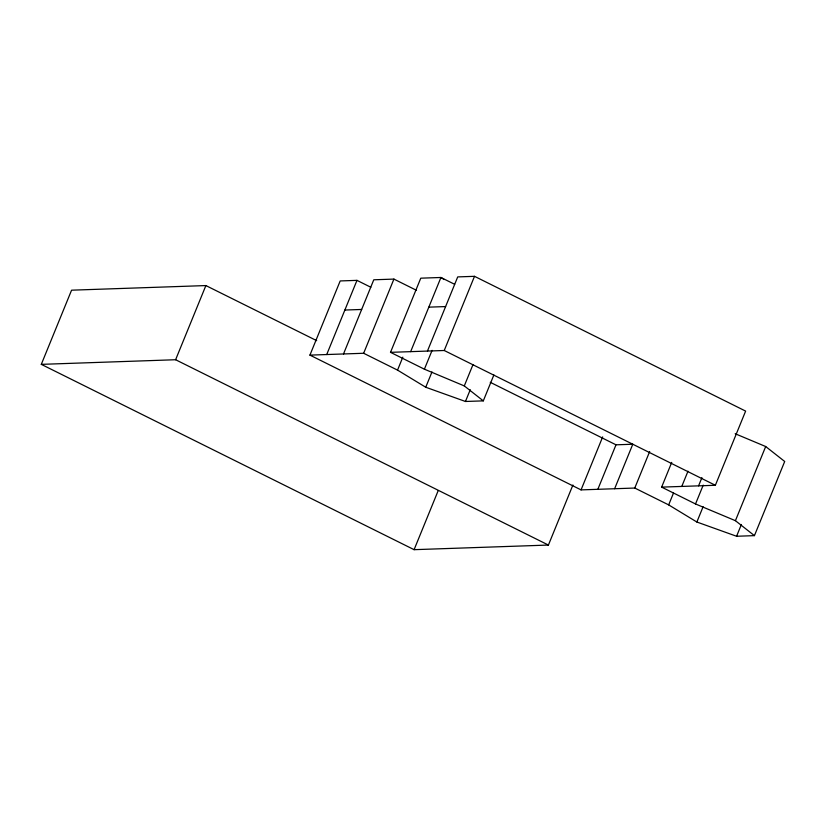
<?xml version="1.0" encoding="UTF-8"?>
<svg xmlns="http://www.w3.org/2000/svg" width="826" height="826" viewBox="0 0 826 826"><rect width="100%" height="100%" fill="white"/><g stroke="black" fill="none" stroke-linecap="round" stroke-linejoin="round"><path stroke-width="1.24" d="M572.914 485.007L548.412 545.057L414.094 549.672L41.3 364.359L71.573 290.184L205.881 285.569L316.678 340.642M41.3 364.359L175.608 359.733L205.881 285.569M735.181 433.733L765.692 446.525L784.7 461.476L754.427 535.64L736.575 536.26L696.865 522.022L668.668 504.892L634.771 488.042L581.05 489.89L309.926 355.118L340.188 280.943L356.977 280.365L370.822 287.252M326.714 354.54L356.977 280.365M343.502 353.962L373.775 279.787L393.919 279.095L416.51 290.329M309.926 355.118L363.647 353.27L393.919 279.095M493.876 374.963L483.303 400.868L464.295 385.918L424.399 369.191L390.512 352.341L420.775 278.176L440.929 277.484L454.661 284.309M483.303 400.868L465.451 401.477L425.741 387.239L397.543 370.12L402.82 357.162M410.656 351.649L440.929 277.484L444.14 279.539M427.445 351.071L457.718 276.906L474.506 276.328L745.63 411.1L715.357 485.275L661.636 487.123L671.724 462.395M424.399 369.191L432.091 350.358M425.741 387.239L431.988 371.937M390.512 352.341L444.233 350.492L474.506 276.328M464.295 385.918L472.947 364.72M465.451 401.477L470.262 389.707M414.094 549.672L438.121 490.809M581.05 489.89L602.67 436.913M597.838 489.312L616 444.811L632.788 444.233L614.627 488.734M634.771 488.042L649.67 451.543M668.668 504.892L673.469 493.122M681.78 486.431L687.996 471.202M698.569 485.853L701.914 477.655M754.427 535.64L735.419 520.69L695.523 503.963L703.215 485.13M696.865 522.022L703.112 506.71M735.419 520.69L765.692 446.525M736.575 536.26L741.387 524.489M344.876 310.039L361.664 309.461M428.818 307.148L445.606 306.57M444.233 350.492L715.357 485.275M490.241 382.304L616 444.811M661.636 487.123L695.523 503.963M363.647 353.27L397.543 370.12M175.608 359.733L548.412 545.057"/></g></svg>
